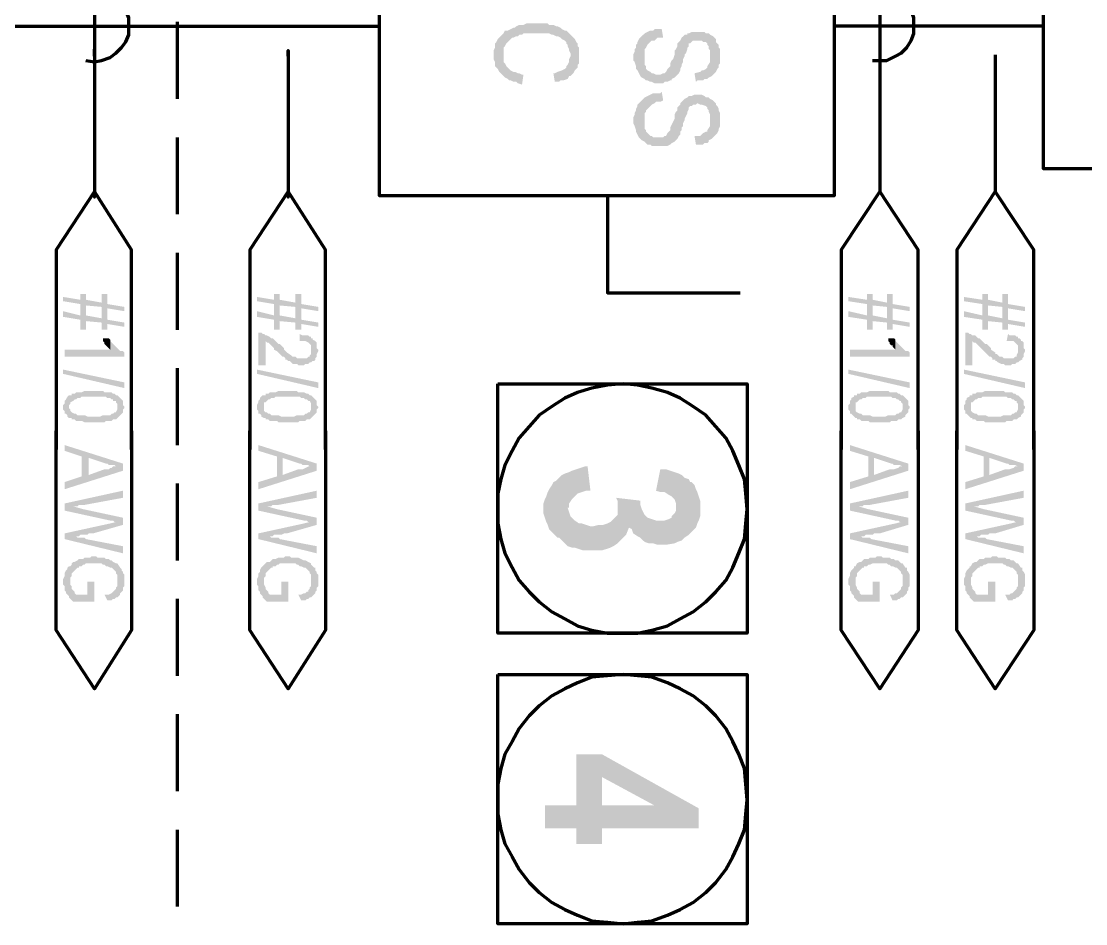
# Model space of a CAD drawing. Header units: inches. Extents: x -186 to 186, y -282 to 282.
# Drawn here: x 111.32 to 138.98, y -92.93 to -69.46 of the extents above; entities that cross this region are included whole.
import ezdxf

# ---------------------------------------------------------------- set-up
doc = ezdxf.new("R2010")
doc.units = ezdxf.units.IN
doc.header["$MEASUREMENT"] = 0
doc.layers.add('H', color=7, linetype='CONTINUOUS', lineweight=100)
doc.layers.add('P', color=250, linetype='CONTINUOUS', lineweight=100)

msp = doc.modelspace()

# ---------------------------------------------------------------- hatches: boundary and pattern name
at = {"layer": 'H', "linetype": 'Continuous'}
for points in [[(125.593, -69.815), (125.556, -69.778), (125.481, -69.704), (125.444, -69.704), (125.37, -69.667), (125.333, -69.63), (125.259, -69.593), (125.222, -69.593), (125.148, -69.556), (125.111, -69.556), (125.037, -69.556), (125, -69.519), (124.926, -69.519), (124.852, -69.519), (124.556, -69.519), (124.481, -69.519), (124.444, -69.519), (124.37, -69.556), (124.296, -69.556), (124.259, -69.556), (124.185, -69.593), (124.148, -69.63), (124.111, -69.63), (124.037, -69.667), (123.963, -69.704), (123.889, -69.704), (123.852, -69.778), (123.815, -69.815), (123.778, -69.852), (123.741, -69.889), (123.704, -69.926), (123.667, -70), (123.63, -70.037), (123.63, -70.148), (123.593, -70.222), (123.593, -70.296), (123.593, -70.37), (123.593, -70.444), (123.63, -70.519), (123.63, -70.556), (123.63, -70.63), (123.667, -70.667), (123.704, -70.704), (123.741, -70.778), (123.778, -70.815), (123.815, -70.852), (123.852, -70.333), (123.852, -70.259), (123.852, -70.185), (123.852, -70.148), (123.889, -70.111), (123.926, -70.037), (123.963, -70), (124, -69.963), (124.037, -69.926), (124.074, -69.889), (124.111, -69.889), (124.185, -69.852), (124.222, -69.852), (124.259, -69.815), (124.333, -69.815), (124.37, -69.778), (124.444, -69.778), (124.519, -69.778), (124.556, -69.778), (124.889, -69.778), (124.963, -69.778), (125, -69.778), (125.037, -69.778), (125.111, -69.815), (125.148, -69.815), (125.222, -69.852), (125.259, -69.852), (125.333, -69.889), (125.37, -69.926), (125.444, -69.963), (125.481, -70), (125.481, -70.037), (125.519, -70.074), (125.519, -70.111), (125.556, -70.185), (125.556, -70.222), (125.593, -70.296), (125.593, -70.37)], [(128, -69.889), (127.963, -69.667), (127.926, -69.667), (127.852, -69.667), (127.778, -69.667), (127.741, -69.704), (127.667, -69.704), (127.519, -69.778), (127.481, -69.815), (127.519, -70.407), (127.519, -70.296), (127.519, -70.185), (127.556, -70.148), (127.593, -70.074), (127.63, -70.037), (127.667, -70), (127.704, -69.963), (127.778, -69.963), (127.815, -69.926), (127.852, -69.889), (127.926, -69.889)], [(125.815, -70.37), (125.815, -70.259), (125.815, -70.185), (125.815, -70.148), (125.778, -70.111), (125.778, -70.037), (125.741, -70), (125.704, -69.926), (125.667, -69.889), (125.593, -69.815), (125.593, -70.37), (125.556, -70.444), (125.556, -70.481), (125.556, -70.519), (125.519, -70.593), (125.481, -70.63), (125.481, -70.667), (125.444, -70.704), (125.37, -70.741), (125.259, -70.778), (125.185, -70.815), (125.148, -70.815), (125.185, -71.037), (125.222, -71.037), (125.296, -71.037), (125.333, -71), (125.407, -71), (125.519, -70.963), (125.556, -70.889), (125.593, -70.889), (125.63, -70.852), (125.667, -70.815), (125.704, -70.741), (125.741, -70.704), (125.778, -70.667), (125.778, -70.593), (125.815, -70.556), (125.815, -70.481), (125.815, -70.444)], [(129.481, -70.37), (129.481, -70.259), (129.481, -70.185), (129.444, -70.148), (129.444, -70.074), (129.407, -70.037), (129.37, -70), (129.37, -69.926), (129.333, -69.889), (129.296, -69.852), (129.222, -69.815), (129.185, -69.778), (129.111, -69.778), (129.074, -69.741), (129, -69.741), (128.815, -69.741), (128.741, -69.741), (128.667, -69.778), (128.63, -69.778), (128.63, -69.815), (128.556, -69.815), (128.519, -69.852), (128.481, -69.889), (128.444, -69.963), (128.407, -70), (128.37, -70.037), (128.37, -70.111), (128.333, -70.185), (128.296, -70.222), (128.296, -70.296), (128.296, -70.333), (128.259, -70.444), (128.222, -70.481), (128.185, -70.556), (128.185, -70.593), (128.185, -70.63), (128.148, -70.667), (128.111, -70.704), (128.074, -70.778), (128.037, -70.815), (128, -70.815), (127.926, -70.852), (127.815, -70.852), (127.741, -70.815), (127.704, -70.815), (127.667, -70.778), (127.593, -70.741), (127.556, -70.704), (127.556, -70.63), (127.519, -70.593), (127.519, -70.519), (127.519, -70.481), (127.519, -70.407), (127.481, -69.815), (127.444, -69.852), (127.407, -69.889), (127.37, -69.926), (127.333, -70), (127.333, -70.037), (127.296, -70.074), (127.296, -70.148), (127.259, -70.185), (127.259, -70.259), (127.222, -70.333), (127.222, -70.481), (127.259, -70.519), (127.296, -70.63), (127.296, -70.704), (127.333, -70.741), (127.37, -70.815), (127.407, -70.889), (127.444, -70.926), (127.519, -70.963), (127.556, -71), (127.593, -71), (127.667, -71.037), (127.704, -71.037), (127.778, -71.074), (128, -71.074), (128.037, -71.037), (128.111, -71.037), (128.185, -71), (128.222, -71), (128.222, -70.963), (128.296, -70.926), (128.333, -70.889), (128.37, -70.852), (128.407, -70.815), (128.444, -70.741), (128.444, -70.704), (128.481, -70.63), (128.481, -70.593), (128.519, -70.519), (128.519, -70.444), (128.556, -70.37), (128.556, -70.333), (128.593, -70.296), (128.63, -70.185), (128.63, -70.148), (128.667, -70.111), (128.667, -70.037), (128.704, -70.037), (128.778, -69.963), (128.852, -69.963), (128.889, -69.963), (128.963, -69.963), (129, -69.963), (129.037, -70), (129.111, -70), (129.148, -70.037), (129.148, -70.074), (129.185, -70.111), (129.185, -70.185), (129.222, -70.222), (129.222, -70.37), (129.259, -70.889), (129.333, -70.815), (129.37, -70.778), (129.407, -70.704), (129.444, -70.667), (129.444, -70.593), (129.481, -70.556), (129.481, -70.481), (129.481, -70.407)], [(124.37, -70.852), (124.333, -70.852), (124.259, -70.815), (124.222, -70.815), (124.148, -70.778), (124.111, -70.778), (124.037, -70.741), (124, -70.704), (123.963, -70.667), (123.926, -70.63), (123.889, -70.556), (123.852, -70.519), (123.852, -70.407), (123.852, -70.333), (123.815, -70.852), (123.852, -70.889), (123.889, -70.926), (123.963, -70.963), (124, -71), (124.037, -71), (124.111, -71.037), (124.185, -71.037), (124.222, -71.074), (124.333, -71.111)], [(129.259, -70.889), (129.222, -70.37), (129.222, -70.481), (129.222, -70.519), (129.148, -70.63), (129.148, -70.667), (129.111, -70.704), (129.037, -70.741), (129, -70.741), (128.963, -70.778), (128.815, -70.815), (128.852, -71.037), (128.889, -71), (128.963, -71), (129.037, -71), (129.074, -70.963), (129.148, -70.963), (129.185, -70.926)], [(128, -71.519), (127.963, -71.296), (127.926, -71.333), (127.852, -71.333), (127.778, -71.333), (127.741, -71.333), (127.667, -71.37), (127.519, -71.444), (127.481, -71.481), (127.519, -72.037), (127.519, -71.963), (127.519, -71.852), (127.556, -71.815), (127.556, -71.778), (127.593, -71.741), (127.63, -71.704), (127.667, -71.667), (127.704, -71.63), (127.778, -71.593), (127.815, -71.556), (127.852, -71.556), (127.926, -71.556)], [(129.481, -72), (129.481, -71.889), (129.481, -71.852), (129.444, -71.778), (129.444, -71.741), (129.407, -71.667), (129.37, -71.63), (129.37, -71.593), (129.333, -71.556), (129.296, -71.519), (129.222, -71.481), (129.185, -71.444), (129.111, -71.444), (129.074, -71.407), (129, -71.37), (128.815, -71.37), (128.741, -71.407), (128.667, -71.407), (128.63, -71.444), (128.556, -71.481), (128.519, -71.519), (128.481, -71.556), (128.444, -71.593), (128.444, -71.63), (128.407, -71.667), (128.37, -71.704), (128.37, -71.778), (128.333, -71.815), (128.296, -71.889), (128.296, -71.963), (128.296, -72), (128.259, -72.074), (128.222, -72.148), (128.185, -72.222), (128.185, -72.259), (128.185, -72.296), (128.148, -72.333), (128.111, -72.37), (128.074, -72.444), (128.037, -72.444), (128, -72.481), (127.926, -72.481), (127.815, -72.481), (127.741, -72.481), (127.704, -72.444), (127.667, -72.444), (127.593, -72.37), (127.556, -72.333), (127.556, -72.296), (127.519, -72.259), (127.519, -72.185), (127.519, -72.111), (127.519, -72.037), (127.481, -71.481), (127.444, -71.519), (127.37, -71.593), (127.333, -71.63), (127.333, -71.667), (127.296, -71.741), (127.296, -71.778), (127.259, -71.852), (127.259, -71.889), (127.222, -71.963), (127.222, -72.111), (127.259, -72.185), (127.296, -72.296), (127.296, -72.333), (127.333, -72.407), (127.37, -72.481), (127.407, -72.519), (127.444, -72.556), (127.519, -72.593), (127.556, -72.63), (127.593, -72.667), (127.667, -72.667), (127.704, -72.704), (127.778, -72.704), (128, -72.704), (128.037, -72.704), (128.111, -72.704), (128.185, -72.667), (128.222, -72.63), (128.296, -72.593), (128.37, -72.519), (128.407, -72.444), (128.444, -72.407), (128.444, -72.37), (128.444, -72.333), (128.481, -72.296), (128.481, -72.222), (128.519, -72.185), (128.519, -72.111), (128.556, -72.037), (128.556, -72), (128.593, -71.926), (128.63, -71.852), (128.63, -71.815), (128.667, -71.741), (128.667, -71.704), (128.704, -71.667), (128.741, -71.667), (128.778, -71.63), (128.852, -71.63), (128.889, -71.593), (128.963, -71.63), (129, -71.63), (129.111, -71.667), (129.148, -71.704), (129.148, -71.741), (129.185, -71.778), (129.185, -71.815), (129.222, -71.889), (129.222, -72), (129.259, -72.519), (129.296, -72.481), (129.333, -72.444), (129.37, -72.407), (129.407, -72.37), (129.444, -72.296), (129.444, -72.259), (129.481, -72.185), (129.481, -72.148), (129.481, -72.074)], [(129.259, -72.519), (129.222, -72), (129.222, -72.111), (129.222, -72.185), (129.148, -72.296), (129.148, -72.333), (129.111, -72.333), (129.037, -72.37), (129, -72.407), (128.963, -72.444), (128.815, -72.444), (128.852, -72.667), (128.889, -72.667), (128.963, -72.667), (129.037, -72.667), (129.074, -72.63), (129.148, -72.63), (129.185, -72.593), (129.185, -72.556)], [(114, -77.407), (114, -77.296), (113.556, -77.222), (113.556, -76.556), (113.407, -76.556), (113.407, -77.185), (113, -77.111), (113, -76.556), (112.852, -76.556), (112.852, -77.111), (112.407, -77), (112.407, -77.148), (112.852, -77.222), (112.852, -77.481), (113, -77.481), (113, -77.259), (113.407, -77.296), (113.407, -77.481), (113.556, -77.481), (113.556, -77.333)], [(119.037, -77.407), (119.037, -77.296), (118.593, -77.222), (118.593, -76.556), (118.444, -76.556), (118.444, -77.185), (118.037, -77.111), (118.037, -76.556), (117.889, -76.556), (117.889, -77.111), (117.444, -77), (117.444, -77.148), (117.889, -77.222), (117.889, -77.481), (118.037, -77.481), (118.037, -77.259), (118.444, -77.296), (118.444, -77.481), (118.593, -77.481), (118.593, -77.333)], [(134.407, -77.407), (134.407, -77.296), (133.963, -77.222), (133.963, -76.556), (133.815, -76.556), (133.815, -77.185), (133.444, -77.111), (133.444, -76.556), (133.296, -76.556), (133.296, -77.111), (132.815, -77), (132.815, -77.148), (133.296, -77.222), (133.296, -77.481), (133.444, -77.481), (133.444, -77.259), (133.815, -77.296), (133.815, -77.481), (133.963, -77.481), (133.963, -77.333)], [(137.407, -77.407), (137.407, -77.296), (136.963, -77.222), (136.963, -76.556), (136.815, -76.556), (136.815, -77.185), (136.444, -77.111), (136.444, -76.556), (136.296, -76.556), (136.296, -77.111), (135.815, -77), (135.815, -77.148), (136.296, -77.222), (136.296, -77.481), (136.444, -77.481), (136.444, -77.259), (136.815, -77.296), (136.815, -77.481), (136.963, -77.481), (136.963, -77.333)], [(112.852, -76.704), (112.407, -76.63), (112.407, -76.741), (112.852, -76.815), (112.852, -77.111)], [(113.407, -76.778), (113, -76.704), (113, -76.852), (113.407, -76.889), (113.407, -77.185)], [(114, -77), (114, -76.889), (113.556, -76.815), (113.556, -76.926)], [(117.889, -76.704), (117.444, -76.63), (117.444, -76.741), (117.889, -76.815), (117.889, -77.111)], [(118.444, -76.778), (118.037, -76.704), (118.037, -76.852), (118.444, -76.889), (118.444, -77.185)], [(119.037, -77), (119.037, -76.889), (118.593, -76.815), (118.593, -76.926)], [(133.296, -76.704), (132.815, -76.63), (132.815, -76.741), (133.296, -76.815), (133.296, -77.111)], [(133.815, -76.778), (133.444, -76.704), (133.444, -76.852), (133.815, -76.889), (133.815, -77.185)], [(134.407, -77), (134.407, -76.889), (133.963, -76.815), (133.963, -76.926)], [(136.296, -76.704), (135.815, -76.63), (135.815, -76.741), (136.296, -76.815), (136.296, -77.111)], [(136.815, -76.778), (136.444, -76.704), (136.444, -76.852), (136.815, -76.889), (136.815, -77.185)], [(137.407, -77), (137.407, -76.889), (136.963, -76.815), (136.963, -76.926)], [(113.63, -77.778), (113.63, -77.741), (113.593, -77.704), (113.407, -77.704), (113.444, -77.704), (113.444, -77.778), (113.481, -77.815), (113.481, -77.852), (113.519, -77.889), (113.556, -77.926), (113.593, -77.963), (113.63, -78)], [(118.889, -78.296), (118.852, -78), (118.852, -78.037), (118.852, -78.111), (118.815, -78.148), (118.815, -78.185), (118.778, -78.185), (118.741, -78.222), (118.704, -78.222), (118.556, -78.222), (118.519, -78.222), (118.481, -78.222), (118.444, -78.185), (118.37, -78.185), (118.333, -78.148), (118.222, -78.074), (118.185, -78.037), (118.148, -78), (118.148, -77.963), (118.037, -77.852), (118, -77.852), (117.963, -77.815), (117.926, -77.778), (117.889, -77.741), (117.852, -77.704), (117.815, -77.704), (117.778, -77.667), (117.704, -77.63), (117.667, -77.63), (117.63, -77.593), (117.593, -77.593), (117.556, -77.556), (117.481, -77.556), (117.481, -78.407), (117.667, -78.407), (117.667, -77.778), (117.704, -77.815), (117.741, -77.815), (117.778, -77.852), (117.815, -77.889), (117.852, -77.926), (117.889, -77.963), (117.889, -78), (117.963, -78.037), (118, -78.074), (118.037, -78.111), (118.074, -78.148), (118.111, -78.185), (118.148, -78.185), (118.185, -78.222), (118.185, -78.259), (118.222, -78.259), (118.259, -78.296), (118.296, -78.296), (118.333, -78.333), (118.37, -78.37), (118.444, -78.37), (118.481, -78.37), (118.519, -78.407), (118.667, -78.407), (118.704, -78.37), (118.741, -78.37), (118.778, -78.37), (118.815, -78.333), (118.852, -78.333)], [(119.037, -78), (119, -77.963), (119, -77.889), (119, -77.852), (119, -77.815), (118.963, -77.778), (118.889, -77.741), (118.889, -77.704), (118.852, -77.704), (118.852, -77.667), (118.815, -77.667), (118.778, -77.63), (118.704, -77.63), (118.667, -77.63), (118.63, -77.63), (118.556, -77.593), (118.556, -77.778), (118.593, -77.778), (118.63, -77.778), (118.704, -77.778), (118.778, -77.815), (118.815, -77.852), (118.852, -77.889), (118.852, -77.926), (118.852, -77.963), (118.852, -78), (118.889, -78.296), (118.926, -78.296), (118.963, -78.259), (118.963, -78.222), (119, -78.185), (119, -78.148), (119, -78.111), (119.037, -78.037)], [(134.037, -77.778), (134.037, -77.741), (134, -77.704), (133.815, -77.704), (133.852, -77.704), (133.852, -77.778), (133.889, -77.815), (133.889, -77.852), (133.926, -77.889), (133.963, -77.889), (133.963, -77.926), (134, -77.963), (134.037, -78)], [(137.259, -78.296), (137.222, -78), (137.222, -78.037), (137.222, -78.074), (137.185, -78.148), (137.185, -78.185), (137.148, -78.185), (137.111, -78.222), (137.074, -78.222), (136.926, -78.222), (136.889, -78.222), (136.852, -78.222), (136.815, -78.185), (136.778, -78.185), (136.741, -78.185), (136.704, -78.148), (136.667, -78.111), (136.63, -78.111), (136.63, -78.074), (136.519, -78), (136.519, -77.963), (136.481, -77.926), (136.444, -77.889), (136.407, -77.852), (136.37, -77.852), (136.296, -77.778), (136.259, -77.741), (136.222, -77.704), (136.185, -77.704), (136.148, -77.667), (136.111, -77.63), (136.037, -77.63), (136, -77.593), (135.963, -77.593), (135.926, -77.556), (135.852, -77.556), (135.852, -78.407), (136.037, -78.407), (136.037, -77.778), (136.074, -77.815), (136.111, -77.815), (136.148, -77.852), (136.222, -77.926), (136.259, -77.963), (136.296, -78), (136.333, -78.037), (136.37, -78.074), (136.407, -78.111), (136.444, -78.148), (136.481, -78.185), (136.519, -78.185), (136.556, -78.222), (136.556, -78.259), (136.63, -78.259), (136.63, -78.296), (136.667, -78.296), (136.704, -78.333), (136.778, -78.37), (136.852, -78.37), (136.889, -78.407), (137.037, -78.407), (137.074, -78.37), (137.111, -78.37), (137.148, -78.37), (137.185, -78.333), (137.222, -78.333)], [(137.407, -78), (137.37, -77.963), (137.37, -77.889), (137.37, -77.852), (137.37, -77.815), (137.333, -77.778), (137.296, -77.778), (137.296, -77.741), (137.259, -77.704), (137.222, -77.704), (137.222, -77.667), (137.185, -77.667), (137.148, -77.63), (137.111, -77.63), (137.037, -77.63), (137, -77.63), (136.963, -77.593), (136.926, -77.778), (136.963, -77.778), (137, -77.778), (137.074, -77.778), (137.111, -77.778), (137.148, -77.815), (137.185, -77.852), (137.222, -77.889), (137.222, -77.926), (137.222, -77.963), (137.222, -78), (137.259, -78.296), (137.333, -78.259), (137.333, -78.222), (137.37, -78.185), (137.37, -78.148), (137.37, -78.111), (137.407, -78.037)], [(114, -78.185), (114, -78.074), (113.963, -78.037), (113.926, -78.037), (113.889, -78.037), (113.852, -78), (113.815, -77.963), (113.778, -77.926), (113.704, -77.852), (113.667, -77.815), (113.63, -77.778), (113.63, -78), (112.444, -78), (112.444, -78.185)], [(134.407, -78.185), (134.407, -78.074), (134.37, -78.037), (134.333, -78.037), (134.296, -78.037), (134.259, -78), (134.222, -77.963), (134.111, -77.852), (134.074, -77.815), (134.037, -77.778), (134.037, -78), (132.852, -78), (132.852, -78.185)], [(112.407, -78.519), (114, -78.852), (114, -79), (112.407, -78.63)], [(117.444, -78.519), (119.037, -78.852), (119.037, -79), (117.444, -78.63)], [(132.815, -78.519), (134.407, -78.852), (134.407, -79), (132.815, -78.63)], [(135.815, -78.519), (137.407, -78.852), (137.407, -79), (135.815, -78.63)], [(114, -79.481), (113.963, -79.444), (113.963, -79.37), (113.963, -79.333), (113.926, -79.296), (113.889, -79.259), (113.852, -79.222), (113.815, -79.185), (113.778, -79.185), (113.741, -79.148), (113.704, -79.148), (113.667, -79.111), (113.63, -79.111), (113.556, -79.111), (113.519, -79.111), (113.481, -79.111), (113.444, -79.074), (113.37, -79.074), (113.296, -79.074), (113.111, -79.074), (113.037, -79.074), (112.963, -79.074), (112.889, -79.111), (112.852, -79.111), (112.815, -79.111), (112.778, -79.111), (112.741, -79.111), (112.704, -79.148), (112.667, -79.148), (112.63, -79.148), (112.63, -79.185), (112.593, -79.185), (112.556, -79.185), (112.556, -79.481), (112.556, -79.444), (112.593, -79.407), (112.593, -79.37), (112.667, -79.333), (112.704, -79.296), (112.741, -79.296), (112.778, -79.259), (112.815, -79.259), (112.852, -79.259), (112.889, -79.222), (112.963, -79.222), (113.037, -79.222), (113.37, -79.222), (113.407, -79.222), (113.519, -79.222), (113.556, -79.259), (113.593, -79.259), (113.63, -79.259), (113.667, -79.296), (113.704, -79.296), (113.704, -79.333), (113.778, -79.333), (113.778, -79.37), (113.815, -79.407), (113.815, -79.444), (113.815, -79.778), (113.852, -79.741), (113.889, -79.704), (113.926, -79.667), (113.963, -79.63), (113.963, -79.593), (113.963, -79.556), (114, -79.519)], [(119.037, -79.481), (119, -79.444), (119, -79.37), (119, -79.333), (118.963, -79.296), (118.926, -79.259), (118.889, -79.222), (118.852, -79.185), (118.815, -79.185), (118.778, -79.148), (118.741, -79.148), (118.667, -79.111), (118.63, -79.111), (118.556, -79.111), (118.519, -79.111), (118.481, -79.074), (118.407, -79.074), (118.333, -79.074), (118.148, -79.074), (118.074, -79.074), (118, -79.074), (117.926, -79.111), (117.889, -79.111), (117.852, -79.111), (117.815, -79.111), (117.778, -79.111), (117.741, -79.148), (117.704, -79.148), (117.667, -79.148), (117.667, -79.185), (117.63, -79.185), (117.593, -79.185), (117.63, -79.481), (117.63, -79.444), (117.63, -79.407), (117.63, -79.37), (117.667, -79.37), (117.704, -79.333), (117.741, -79.296), (117.778, -79.296), (117.815, -79.259), (117.852, -79.259), (117.889, -79.259), (117.926, -79.222), (118, -79.222), (118.074, -79.222), (118.407, -79.222), (118.444, -79.222), (118.556, -79.222), (118.593, -79.259), (118.63, -79.259), (118.667, -79.259), (118.704, -79.296), (118.741, -79.296), (118.778, -79.333), (118.815, -79.333), (118.852, -79.407), (118.852, -79.444), (118.852, -79.778), (118.889, -79.741), (118.926, -79.704), (118.963, -79.667), (119, -79.63), (119, -79.593), (119, -79.556), (119.037, -79.519)], [(134.407, -79.481), (134.37, -79.444), (134.37, -79.37), (134.37, -79.333), (134.333, -79.296), (134.296, -79.259), (134.259, -79.222), (134.222, -79.185), (134.185, -79.185), (134.148, -79.148), (134.111, -79.148), (134.074, -79.111), (134.037, -79.111), (134, -79.111), (133.963, -79.111), (133.889, -79.111), (133.852, -79.074), (133.778, -79.074), (133.704, -79.074), (133.519, -79.074), (133.444, -79.074), (133.37, -79.074), (133.296, -79.111), (133.259, -79.111), (133.222, -79.111), (133.185, -79.111), (133.148, -79.111), (133.111, -79.148), (133.074, -79.148), (133.037, -79.148), (133.037, -79.185), (133, -79.185), (132.963, -79.185), (133, -79.481), (133, -79.444), (133, -79.407), (133, -79.37), (133.037, -79.37), (133.074, -79.333), (133.111, -79.296), (133.148, -79.296), (133.185, -79.259), (133.222, -79.259), (133.259, -79.259), (133.296, -79.222), (133.37, -79.222), (133.444, -79.222), (133.778, -79.222), (133.815, -79.222), (133.926, -79.222), (133.963, -79.259), (134, -79.259), (134.037, -79.259), (134.074, -79.296), (134.111, -79.296), (134.148, -79.333), (134.185, -79.333), (134.185, -79.37), (134.222, -79.407), (134.222, -79.444), (134.222, -79.778), (134.296, -79.741), (134.296, -79.704), (134.333, -79.667), (134.37, -79.63), (134.37, -79.593), (134.37, -79.556), (134.407, -79.519)], [(137.407, -79.481), (137.37, -79.444), (137.37, -79.37), (137.37, -79.333), (137.333, -79.296), (137.296, -79.259), (137.259, -79.222), (137.222, -79.185), (137.185, -79.185), (137.148, -79.148), (137.111, -79.148), (137.074, -79.111), (137.037, -79.111), (137, -79.111), (136.963, -79.111), (136.889, -79.111), (136.852, -79.074), (136.778, -79.074), (136.704, -79.074), (136.519, -79.074), (136.444, -79.074), (136.37, -79.074), (136.296, -79.111), (136.259, -79.111), (136.222, -79.111), (136.185, -79.111), (136.148, -79.111), (136.111, -79.148), (136.074, -79.148), (136.037, -79.148), (136.037, -79.185), (136, -79.185), (135.963, -79.185), (136, -79.481), (136, -79.444), (136, -79.407), (136, -79.37), (136.037, -79.37), (136.074, -79.333), (136.111, -79.296), (136.148, -79.296), (136.185, -79.259), (136.222, -79.259), (136.259, -79.259), (136.296, -79.222), (136.37, -79.222), (136.444, -79.222), (136.778, -79.222), (136.815, -79.222), (136.926, -79.222), (136.963, -79.259), (137, -79.259), (137.037, -79.259), (137.074, -79.296), (137.111, -79.296), (137.148, -79.333), (137.185, -79.333), (137.185, -79.37), (137.222, -79.407), (137.222, -79.444), (137.222, -79.778), (137.296, -79.741), (137.296, -79.704), (137.333, -79.667), (137.37, -79.63), (137.37, -79.593), (137.37, -79.556), (137.407, -79.519)], [(113.815, -79.778), (113.815, -79.481), (113.815, -79.519), (113.815, -79.556), (113.778, -79.63), (113.741, -79.63), (113.704, -79.667), (113.667, -79.667), (113.63, -79.704), (113.593, -79.704), (113.556, -79.704), (113.519, -79.704), (113.444, -79.704), (113.37, -79.741), (113.037, -79.741), (112.963, -79.704), (112.889, -79.704), (112.852, -79.704), (112.815, -79.704), (112.778, -79.704), (112.741, -79.667), (112.704, -79.667), (112.63, -79.63), (112.593, -79.593), (112.593, -79.556), (112.556, -79.519), (112.556, -79.481), (112.556, -79.185), (112.519, -79.222), (112.481, -79.296), (112.444, -79.333), (112.444, -79.37), (112.444, -79.407), (112.407, -79.444), (112.407, -79.556), (112.444, -79.593), (112.444, -79.63), (112.444, -79.667), (112.481, -79.667), (112.519, -79.704), (112.519, -79.741), (112.556, -79.778), (112.63, -79.778), (112.63, -79.815), (112.667, -79.815), (112.704, -79.815), (112.741, -79.852), (112.778, -79.852), (112.815, -79.852), (112.852, -79.852), (112.889, -79.852), (112.963, -79.889), (113, -79.889), (113.037, -79.889), (113.333, -79.889), (113.37, -79.889), (113.481, -79.889), (113.519, -79.852), (113.556, -79.852), (113.593, -79.852), (113.63, -79.852), (113.667, -79.852), (113.704, -79.815), (113.778, -79.815)], [(118.852, -79.778), (118.852, -79.481), (118.852, -79.519), (118.852, -79.556), (118.815, -79.63), (118.778, -79.63), (118.741, -79.667), (118.704, -79.667), (118.667, -79.704), (118.63, -79.704), (118.593, -79.704), (118.556, -79.704), (118.481, -79.704), (118.407, -79.741), (118.074, -79.741), (118, -79.704), (117.926, -79.704), (117.889, -79.704), (117.852, -79.704), (117.815, -79.704), (117.778, -79.667), (117.741, -79.667), (117.704, -79.63), (117.667, -79.63), (117.63, -79.593), (117.63, -79.556), (117.63, -79.519), (117.63, -79.481), (117.593, -79.185), (117.556, -79.222), (117.519, -79.259), (117.519, -79.296), (117.481, -79.333), (117.481, -79.37), (117.444, -79.444), (117.444, -79.556), (117.481, -79.593), (117.481, -79.63), (117.481, -79.667), (117.519, -79.667), (117.556, -79.704), (117.556, -79.741), (117.63, -79.778), (117.667, -79.778), (117.667, -79.815), (117.704, -79.815), (117.741, -79.815), (117.778, -79.852), (117.815, -79.852), (117.852, -79.852), (117.889, -79.852), (117.963, -79.852), (118, -79.889), (118.037, -79.889), (118.074, -79.889), (118.37, -79.889), (118.407, -79.889), (118.519, -79.889), (118.556, -79.852), (118.593, -79.852), (118.63, -79.852), (118.667, -79.852), (118.704, -79.852), (118.741, -79.815), (118.815, -79.815)], [(134.222, -79.778), (134.222, -79.481), (134.222, -79.519), (134.222, -79.556), (134.185, -79.63), (134.148, -79.63), (134.111, -79.667), (134.074, -79.667), (134.037, -79.704), (134, -79.704), (133.963, -79.704), (133.926, -79.704), (133.852, -79.704), (133.778, -79.741), (133.444, -79.741), (133.37, -79.704), (133.296, -79.704), (133.259, -79.704), (133.222, -79.704), (133.185, -79.704), (133.148, -79.667), (133.111, -79.667), (133.037, -79.63), (133, -79.593), (133, -79.556), (133, -79.519), (133, -79.481), (132.963, -79.185), (132.963, -79.222), (132.889, -79.259), (132.889, -79.296), (132.852, -79.333), (132.852, -79.37), (132.852, -79.407), (132.815, -79.444), (132.815, -79.556), (132.852, -79.593), (132.852, -79.63), (132.852, -79.667), (132.889, -79.667), (132.926, -79.704), (132.963, -79.741), (133, -79.778), (133.037, -79.778), (133.037, -79.815), (133.111, -79.815), (133.148, -79.852), (133.185, -79.852), (133.222, -79.852), (133.296, -79.852), (133.333, -79.852), (133.37, -79.889), (133.407, -79.889), (133.444, -79.889), (133.741, -79.889), (133.778, -79.889), (133.889, -79.889), (133.926, -79.852), (133.963, -79.852), (134, -79.852), (134.037, -79.852), (134.074, -79.852), (134.111, -79.815), (134.148, -79.815), (134.185, -79.815)], [(137.222, -79.778), (137.222, -79.481), (137.222, -79.519), (137.222, -79.556), (137.185, -79.63), (137.148, -79.63), (137.111, -79.667), (137.074, -79.667), (137.037, -79.704), (137, -79.704), (136.963, -79.704), (136.926, -79.704), (136.852, -79.704), (136.778, -79.741), (136.444, -79.741), (136.37, -79.704), (136.296, -79.704), (136.259, -79.704), (136.222, -79.704), (136.185, -79.704), (136.148, -79.667), (136.111, -79.667), (136.037, -79.63), (136, -79.593), (136, -79.556), (136, -79.519), (136, -79.481), (135.963, -79.185), (135.963, -79.222), (135.889, -79.259), (135.889, -79.296), (135.852, -79.333), (135.852, -79.37), (135.852, -79.407), (135.815, -79.444), (135.815, -79.556), (135.852, -79.593), (135.852, -79.63), (135.852, -79.667), (135.889, -79.667), (135.926, -79.704), (135.963, -79.741), (136, -79.778), (136.037, -79.778), (136.037, -79.815), (136.111, -79.815), (136.148, -79.852), (136.185, -79.852), (136.222, -79.852), (136.296, -79.852), (136.333, -79.852), (136.37, -79.889), (136.407, -79.889), (136.444, -79.889), (136.741, -79.889), (136.778, -79.889), (136.889, -79.889), (136.926, -79.852), (136.963, -79.852), (137, -79.852), (137.037, -79.852), (137.074, -79.852), (137.111, -79.815), (137.148, -79.815), (137.185, -79.815)], [(113.963, -81.148), (113.963, -80.963), (112.444, -80.481), (112.444, -80.63), (112.889, -80.778), (112.889, -81.296), (113.074, -80.815), (113.519, -80.963), (113.556, -80.963), (113.593, -81), (113.667, -81), (113.704, -81), (113.741, -81), (113.778, -81.037), (113.815, -81.037)], [(119, -81.148), (119, -80.963), (117.481, -80.481), (117.481, -80.63), (117.963, -80.778), (117.963, -81.296), (118.111, -80.815), (118.556, -80.963), (118.593, -80.963), (118.63, -81), (118.704, -81), (118.741, -81), (118.778, -81), (118.815, -81.037), (118.852, -81.037)], [(134.37, -81.148), (134.37, -80.963), (132.852, -80.481), (132.852, -80.63), (133.333, -80.778), (133.333, -81.296), (133.481, -80.815), (133.926, -80.963), (133.963, -80.963), (134, -81), (134.074, -81), (134.111, -81), (134.148, -81), (134.222, -81.037)], [(137.37, -81.148), (137.37, -80.963), (135.852, -80.481), (135.852, -80.63), (136.333, -80.778), (136.333, -81.296), (136.481, -80.815), (136.926, -80.963), (136.963, -80.963), (137, -81), (137.074, -81), (137.111, -81), (137.148, -81), (137.222, -81.037)], [(113.963, -81.148), (113.815, -81.037), (113.778, -81.037), (113.704, -81.037), (113.667, -81.074), (113.63, -81.074), (113.593, -81.111), (113.481, -81.111), (113.074, -81.259), (113.074, -80.815), (112.889, -81.296), (112.444, -81.444), (112.444, -81.63)], [(119, -81.148), (118.852, -81.037), (118.815, -81.037), (118.778, -81.037), (118.704, -81.074), (118.63, -81.111), (118.519, -81.111), (118.111, -81.259), (118.111, -80.815), (117.963, -81.296), (117.481, -81.444), (117.481, -81.63)], [(126.111, -81.667), (126.037, -81.037), (125.963, -81.037), (125.852, -81.074), (125.741, -81.111), (125.63, -81.148), (125.556, -81.185), (125.444, -81.222), (125.37, -81.259), (125.296, -81.333), (125.222, -81.407), (125.148, -81.444), (125.111, -81.519), (125.037, -81.63), (125, -81.704), (124.963, -81.815), (124.926, -81.889), (124.889, -82), (124.889, -82.259), (124.963, -82.481), (125, -82.556), (125.037, -82.667), (125.111, -82.741), (125.185, -82.815), (125.259, -82.889), (125.296, -82.889), (125.37, -82.963), (125.444, -83.037), (125.519, -83.111), (125.519, -82.111), (125.556, -82.111), (125.556, -82), (125.63, -81.889), (125.704, -81.815), (125.778, -81.741), (125.889, -81.704), (126, -81.667)], [(134.37, -81.148), (134.222, -81.037), (134.185, -81.037), (134.148, -81.037), (134.111, -81.074), (134, -81.111), (133.963, -81.111), (133.889, -81.111), (133.481, -81.259), (133.481, -80.815), (133.333, -81.296), (132.852, -81.444), (132.852, -81.63)], [(137.37, -81.148), (137.222, -81.037), (137.185, -81.037), (137.148, -81.037), (137.111, -81.074), (137, -81.111), (136.963, -81.111), (136.889, -81.111), (136.481, -81.259), (136.481, -80.815), (136.333, -81.296), (135.852, -81.444), (135.852, -81.63)], [(128.963, -82.111), (128.963, -82.037), (128.963, -81.926), (128.926, -81.815), (128.889, -81.704), (128.852, -81.63), (128.815, -81.519), (128.741, -81.444), (128.704, -81.444), (128.667, -81.37), (128.556, -81.333), (128.481, -81.259), (128.407, -81.222), (128.296, -81.185), (128.185, -81.148), (128.074, -81.111), (127.926, -81.111), (127.815, -81.667), (127.926, -81.704), (128.037, -81.704), (128.148, -81.778), (128.222, -81.815), (128.296, -81.889), (128.333, -82), (128.333, -82.111), (128.37, -83), (128.481, -82.963), (128.556, -82.889), (128.667, -82.815), (128.704, -82.778), (128.778, -82.704), (128.852, -82.63), (128.889, -82.519), (128.926, -82.444), (128.963, -82.333), (128.963, -82.222)], [(113.963, -81.852), (113.963, -81.667), (112.444, -82), (112.667, -82.074), (112.704, -82.074), (112.778, -82.074), (112.815, -82.037), (112.852, -82.037), (112.889, -82.037), (112.926, -82.037), (112.963, -82.037)], [(119, -81.852), (119, -81.667), (117.481, -82), (117.704, -82.074), (117.778, -82.074), (117.815, -82.074), (117.852, -82.037), (117.889, -82.037), (117.926, -82.037), (117.963, -82.037), (118, -82.037)], [(128.37, -83), (128.333, -82.111), (128.333, -82.185), (128.296, -82.259), (128.222, -82.333), (128.222, -82.37), (128.148, -82.407), (128.037, -82.444), (127.889, -82.444), (127.815, -82.444), (127.704, -82.407), (127.593, -82.37), (127.519, -82.296), (127.481, -82.222), (127.444, -82.148), (127.407, -82.037), (127.407, -81.926), (126.778, -81.852), (126.815, -81.926), (126.815, -82.037), (126.815, -82.148), (126.889, -82.963), (126.963, -82.889), (127.037, -82.815), (127.111, -82.63), (127.185, -82.667), (127.222, -82.778), (127.333, -82.852), (127.407, -82.889), (127.481, -82.963), (127.519, -83), (127.63, -83.037), (127.741, -83.037), (127.852, -83.074), (128.074, -83.074), (128.296, -83.037)], [(134.37, -81.852), (134.37, -81.667), (132.852, -82), (133.074, -82.074), (133.148, -82.074), (133.185, -82.074), (133.222, -82.037), (133.259, -82.037), (133.296, -82.037), (133.333, -82.037), (133.37, -82.037)], [(137.37, -81.852), (137.37, -81.667), (135.852, -82), (136.074, -82.074), (136.148, -82.074), (136.185, -82.074), (136.222, -82.037), (136.259, -82.037), (136.296, -82.037), (136.333, -82.037), (136.37, -82.037)], [(113.963, -82.556), (113.963, -82.37), (112.926, -82.148), (112.667, -82.074), (112.444, -82), (112.444, -82.185), (113.63, -82.444), (113.667, -82.444), (113.704, -82.444), (113.741, -82.481), (113.778, -82.481)], [(119, -82.556), (119, -82.37), (117.963, -82.148), (117.704, -82.074), (117.481, -82), (117.481, -82.185), (118.667, -82.444), (118.704, -82.444), (118.741, -82.444), (118.778, -82.481), (118.815, -82.481)], [(126.889, -82.963), (126.815, -82.148), (126.815, -82.185), (126.815, -82.296), (126.741, -82.37), (126.667, -82.444), (126.63, -82.481), (126.556, -82.519), (126.444, -82.556), (126.333, -82.556), (126.185, -82.593), (126.111, -82.593), (126, -82.556), (125.889, -82.519), (125.815, -82.519), (125.704, -82.444), (125.667, -82.407), (125.593, -82.333), (125.556, -82.222), (125.519, -82.111), (125.519, -83.111), (125.63, -83.148), (125.704, -83.148), (125.926, -83.222), (126.037, -83.222), (126.296, -83.222), (126.407, -83.222), (126.519, -83.185), (126.63, -83.148), (126.704, -83.111), (126.815, -83.037)], [(134.37, -82.556), (134.37, -82.37), (133.333, -82.148), (133.074, -82.074), (132.852, -82), (132.852, -82.185), (134.037, -82.444), (134.074, -82.444), (134.111, -82.444), (134.148, -82.481), (134.185, -82.481)], [(137.37, -82.556), (137.37, -82.37), (136.333, -82.148), (136.074, -82.074), (135.852, -82), (135.852, -82.185), (137.037, -82.444), (137.074, -82.444), (137.111, -82.444), (137.148, -82.481), (137.185, -82.481)], [(113.963, -82.556), (113.778, -82.481), (113.63, -82.519), (112.444, -82.778), (112.667, -82.852), (112.741, -82.852), (112.778, -82.852), (112.815, -82.852), (112.852, -82.815), (112.889, -82.815), (112.926, -82.815), (113, -82.815), (113.037, -82.815), (113.074, -82.778), (113.111, -82.778), (113.148, -82.778), (113.185, -82.778)], [(119, -82.556), (118.815, -82.481), (118.667, -82.519), (117.481, -82.778), (117.704, -82.852), (117.778, -82.852), (117.815, -82.852), (117.852, -82.852), (117.889, -82.815), (117.926, -82.815), (117.963, -82.815), (118.037, -82.815), (118.074, -82.815), (118.148, -82.778), (118.185, -82.778), (118.222, -82.778)], [(134.37, -82.556), (134.185, -82.481), (134.037, -82.519), (132.852, -82.778), (133.074, -82.852), (133.148, -82.852), (133.185, -82.852), (133.222, -82.852), (133.259, -82.815), (133.296, -82.815), (133.333, -82.815), (133.407, -82.815), (133.444, -82.815), (133.481, -82.778), (133.519, -82.778), (133.556, -82.778), (133.63, -82.778)], [(137.37, -82.556), (137.185, -82.481), (137.037, -82.519), (135.852, -82.778), (136.074, -82.852), (136.148, -82.852), (136.185, -82.852), (136.222, -82.852), (136.259, -82.815), (136.296, -82.815), (136.333, -82.815), (136.407, -82.815), (136.444, -82.815), (136.481, -82.778), (136.519, -82.778), (136.556, -82.778), (136.63, -82.778)], [(113.963, -83.296), (113.963, -83.111), (113, -82.926), (112.963, -82.889), (112.889, -82.889), (112.852, -82.889), (112.815, -82.889), (112.778, -82.889), (112.741, -82.852), (112.704, -82.852), (112.667, -82.852), (112.444, -82.778), (112.444, -82.926)], [(119, -83.296), (119, -83.111), (118.037, -82.926), (118, -82.889), (117.963, -82.889), (117.889, -82.889), (117.852, -82.889), (117.815, -82.889), (117.778, -82.852), (117.741, -82.852), (117.704, -82.852), (117.481, -82.778), (117.481, -82.926)], [(134.37, -83.296), (134.37, -83.111), (133.407, -82.926), (133.37, -82.889), (133.333, -82.889), (133.259, -82.889), (133.222, -82.889), (133.185, -82.889), (133.148, -82.852), (133.111, -82.852), (133.074, -82.852), (132.852, -82.778), (132.852, -82.926)], [(137.37, -83.296), (137.37, -83.111), (136.407, -82.926), (136.37, -82.889), (136.333, -82.889), (136.259, -82.889), (136.222, -82.889), (136.185, -82.889), (136.148, -82.852), (136.111, -82.852), (136.074, -82.852), (135.852, -82.778), (135.852, -82.926)], [(114, -84.037), (114, -83.926), (114, -83.889), (114, -83.852), (113.963, -83.815), (113.963, -83.778), (113.926, -83.741), (113.926, -83.704), (113.889, -83.667), (113.815, -83.556), (113.778, -83.556), (113.704, -83.519), (113.667, -83.481), (113.63, -83.481), (113.593, -83.444), (113.519, -83.444), (113.481, -83.407), (113.444, -83.407), (113.37, -83.407), (113.296, -83.407), (113.259, -83.37), (113.148, -83.37), (113.111, -83.407), (113, -83.407), (112.963, -83.407), (112.926, -83.444), (112.889, -83.444), (112.852, -83.444), (112.815, -83.444), (112.778, -83.481), (112.704, -83.519), (112.667, -83.519), (112.63, -83.556), (112.63, -83.593), (112.593, -83.63), (112.556, -83.63), (112.519, -83.667), (112.519, -83.704), (112.481, -83.741), (112.444, -83.815), (112.444, -83.852), (112.444, -83.889), (112.407, -83.963), (112.407, -84.111), (112.444, -84.148), (112.444, -84.185), (112.444, -84.222), (112.444, -84.259), (112.481, -84.296), (112.481, -84.333), (112.519, -84.37), (112.556, -84.407), (112.556, -84.444), (112.593, -84.481), (112.593, -84.037), (112.593, -83.926), (112.63, -83.889), (112.63, -83.852), (112.63, -83.815), (112.667, -83.778), (112.704, -83.741), (112.741, -83.704), (112.778, -83.667), (112.815, -83.667), (112.815, -83.63), (112.852, -83.63), (112.889, -83.63), (112.926, -83.593), (112.963, -83.593), (113, -83.556), (113.074, -83.556), (113.111, -83.556), (113.259, -83.556), (113.333, -83.556), (113.407, -83.556), (113.444, -83.593), (113.481, -83.593), (113.519, -83.63), (113.556, -83.63), (113.63, -83.667), (113.667, -83.667), (113.741, -83.741), (113.778, -83.778), (113.778, -83.815), (113.815, -83.852), (113.815, -83.889), (113.815, -83.926), (113.815, -84), (113.852, -84.407), (113.889, -84.37), (113.889, -84.333), (113.926, -84.296), (113.963, -84.259), (113.963, -84.222), (113.963, -84.185), (114, -84.148), (114, -84.111), (114, -84.074)], [(119.037, -84.037), (119.037, -83.926), (119.037, -83.889), (119.037, -83.852), (119, -83.815), (119, -83.778), (118.963, -83.741), (118.963, -83.704), (118.963, -83.667), (118.926, -83.667), (118.889, -83.63), (118.852, -83.593), (118.852, -83.556), (118.778, -83.519), (118.704, -83.481), (118.667, -83.481), (118.593, -83.444), (118.519, -83.407), (118.481, -83.407), (118.444, -83.407), (118.333, -83.407), (118.296, -83.37), (118.185, -83.37), (118.148, -83.407), (118.037, -83.407), (118, -83.407), (117.926, -83.444), (117.889, -83.444), (117.852, -83.444), (117.815, -83.481), (117.778, -83.519), (117.704, -83.519), (117.667, -83.556), (117.556, -83.667), (117.519, -83.741), (117.519, -83.778), (117.481, -83.815), (117.481, -83.852), (117.481, -83.889), (117.444, -83.963), (117.444, -84.111), (117.481, -84.148), (117.481, -84.185), (117.481, -84.222), (117.481, -84.259), (117.519, -84.296), (117.519, -84.333), (117.556, -84.37), (117.593, -84.407), (117.593, -84.444), (117.63, -84.481), (117.63, -84.037), (117.63, -83.926), (117.667, -83.889), (117.667, -83.852), (117.667, -83.815), (117.704, -83.778), (117.741, -83.741), (117.778, -83.704), (117.815, -83.667), (117.852, -83.667), (117.852, -83.63), (117.889, -83.63), (117.926, -83.63), (117.963, -83.593), (118, -83.593), (118.037, -83.556), (118.111, -83.556), (118.148, -83.556), (118.296, -83.556), (118.37, -83.556), (118.444, -83.556), (118.481, -83.593), (118.519, -83.593), (118.556, -83.63), (118.593, -83.63), (118.667, -83.667), (118.704, -83.667), (118.778, -83.741), (118.815, -83.778), (118.815, -83.815), (118.852, -83.852), (118.852, -83.889), (118.852, -83.926), (118.852, -84), (118.889, -84.407), (118.926, -84.37), (118.963, -84.333), (118.963, -84.296), (119, -84.259), (119, -84.222), (119, -84.185), (119.037, -84.148), (119.037, -84.111), (119.037, -84.074)], [(134.407, -84.037), (134.407, -83.926), (134.407, -83.889), (134.407, -83.852), (134.37, -83.778), (134.333, -83.741), (134.333, -83.704), (134.333, -83.667), (134.296, -83.667), (134.222, -83.556), (134.185, -83.556), (134.111, -83.481), (134.037, -83.481), (134, -83.444), (133.926, -83.444), (133.889, -83.407), (133.852, -83.407), (133.815, -83.407), (133.704, -83.407), (133.667, -83.37), (133.556, -83.37), (133.519, -83.407), (133.444, -83.407), (133.37, -83.407), (133.333, -83.444), (133.296, -83.444), (133.259, -83.444), (133.222, -83.444), (133.185, -83.481), (133.148, -83.519), (133.111, -83.519), (133.037, -83.556), (133, -83.63), (132.963, -83.63), (132.963, -83.667), (132.926, -83.704), (132.889, -83.741), (132.852, -83.815), (132.852, -83.852), (132.852, -83.889), (132.815, -83.963), (132.815, -84.111), (132.852, -84.148), (132.852, -84.185), (132.852, -84.222), (132.852, -84.259), (132.889, -84.296), (132.889, -84.333), (132.926, -84.37), (132.963, -84.407), (132.963, -84.444), (133, -84.481), (133, -84.037), (133, -83.926), (133.037, -83.889), (133.037, -83.852), (133.037, -83.815), (133.074, -83.778), (133.111, -83.741), (133.148, -83.704), (133.185, -83.667), (133.222, -83.667), (133.222, -83.63), (133.296, -83.63), (133.333, -83.593), (133.37, -83.593), (133.444, -83.556), (133.481, -83.556), (133.519, -83.556), (133.667, -83.556), (133.741, -83.556), (133.815, -83.556), (133.852, -83.593), (133.889, -83.593), (133.926, -83.63), (133.963, -83.63), (134.037, -83.667), (134.074, -83.667), (134.111, -83.704), (134.148, -83.741), (134.185, -83.778), (134.185, -83.815), (134.222, -83.852), (134.222, -83.889), (134.222, -83.926), (134.222, -84), (134.259, -84.407), (134.296, -84.37), (134.333, -84.333), (134.333, -84.296), (134.37, -84.259), (134.37, -84.222), (134.37, -84.185), (134.407, -84.148), (134.407, -84.111), (134.407, -84.074)], [(137.407, -84.037), (137.407, -83.926), (137.407, -83.889), (137.407, -83.852), (137.37, -83.778), (137.333, -83.741), (137.333, -83.704), (137.333, -83.667), (137.296, -83.667), (137.222, -83.556), (137.185, -83.556), (137.111, -83.481), (137.037, -83.481), (137, -83.444), (136.926, -83.444), (136.889, -83.407), (136.852, -83.407), (136.815, -83.407), (136.704, -83.407), (136.667, -83.37), (136.556, -83.37), (136.519, -83.407), (136.444, -83.407), (136.37, -83.407), (136.333, -83.444), (136.296, -83.444), (136.259, -83.444), (136.222, -83.444), (136.185, -83.481), (136.148, -83.519), (136.111, -83.519), (136.037, -83.556), (136, -83.63), (135.963, -83.63), (135.963, -83.667), (135.926, -83.704), (135.889, -83.741), (135.852, -83.815), (135.852, -83.852), (135.852, -83.889), (135.815, -83.963), (135.815, -84.111), (135.852, -84.148), (135.852, -84.185), (135.852, -84.222), (135.852, -84.259), (135.889, -84.296), (135.889, -84.333), (135.926, -84.37), (135.963, -84.407), (135.963, -84.444), (136, -84.481), (136, -84.037), (136, -83.926), (136.037, -83.889), (136.037, -83.852), (136.037, -83.815), (136.074, -83.778), (136.111, -83.741), (136.148, -83.704), (136.185, -83.667), (136.222, -83.667), (136.222, -83.63), (136.296, -83.63), (136.333, -83.593), (136.37, -83.593), (136.444, -83.556), (136.481, -83.556), (136.519, -83.556), (136.667, -83.556), (136.741, -83.556), (136.815, -83.556), (136.852, -83.593), (136.889, -83.593), (136.926, -83.63), (136.963, -83.63), (137.037, -83.667), (137.074, -83.667), (137.111, -83.704), (137.148, -83.741), (137.185, -83.778), (137.185, -83.815), (137.222, -83.852), (137.222, -83.889), (137.222, -83.926), (137.222, -84), (137.259, -84.407), (137.296, -84.37), (137.333, -84.333), (137.333, -84.296), (137.37, -84.259), (137.37, -84.222), (137.37, -84.185), (137.407, -84.148), (137.407, -84.111), (137.407, -84.074)], [(113.222, -84.556), (113.222, -84.037), (113.037, -84.037), (113.037, -84.37), (112.778, -84.37), (112.741, -84.37), (112.704, -84.333), (112.704, -84.296), (112.667, -84.259), (112.63, -84.222), (112.63, -84.185), (112.63, -84.148), (112.593, -84.111), (112.593, -84.037), (112.593, -84.481), (112.63, -84.519), (112.667, -84.556)], [(113.852, -84.407), (113.815, -84), (113.815, -84.111), (113.815, -84.148), (113.778, -84.185), (113.778, -84.222), (113.741, -84.259), (113.667, -84.333), (113.593, -84.37), (113.556, -84.37), (113.481, -84.37), (113.556, -84.519), (113.63, -84.519), (113.667, -84.519), (113.704, -84.481), (113.741, -84.481), (113.778, -84.444), (113.815, -84.444)], [(118.259, -84.556), (118.259, -84.037), (118.074, -84.037), (118.074, -84.37), (117.815, -84.37), (117.778, -84.37), (117.741, -84.333), (117.741, -84.296), (117.704, -84.259), (117.667, -84.222), (117.667, -84.185), (117.63, -84.111), (117.63, -84.037), (117.63, -84.481), (117.667, -84.519), (117.704, -84.556)], [(118.889, -84.407), (118.852, -84), (118.852, -84.111), (118.852, -84.148), (118.815, -84.185), (118.815, -84.222), (118.778, -84.259), (118.778, -84.296), (118.741, -84.296), (118.704, -84.333), (118.667, -84.333), (118.593, -84.37), (118.519, -84.37), (118.593, -84.519), (118.63, -84.519), (118.667, -84.519), (118.704, -84.519), (118.741, -84.481), (118.778, -84.481), (118.815, -84.444), (118.852, -84.444)], [(133.63, -84.556), (133.63, -84.037), (133.444, -84.037), (133.444, -84.37), (133.185, -84.37), (133.148, -84.37), (133.111, -84.333), (133.111, -84.296), (133.074, -84.259), (133.037, -84.222), (133.037, -84.185), (133, -84.111), (133, -84.037), (133, -84.481), (133.037, -84.519), (133.074, -84.556)], [(134.259, -84.407), (134.222, -84), (134.222, -84.111), (134.222, -84.148), (134.185, -84.185), (134.185, -84.222), (134.148, -84.259), (134.074, -84.333), (134.037, -84.333), (134, -84.37), (133.963, -84.37), (133.889, -84.37), (133.963, -84.519), (134, -84.519), (134.037, -84.519), (134.074, -84.519), (134.111, -84.481), (134.148, -84.481), (134.185, -84.444), (134.222, -84.444)], [(136.63, -84.556), (136.63, -84.037), (136.444, -84.037), (136.444, -84.37), (136.185, -84.37), (136.148, -84.37), (136.111, -84.333), (136.111, -84.296), (136.074, -84.259), (136.037, -84.222), (136.037, -84.185), (136, -84.111), (136, -84.037), (136, -84.481), (136.037, -84.519), (136.074, -84.556)], [(137.259, -84.407), (137.222, -84), (137.222, -84.111), (137.222, -84.148), (137.185, -84.185), (137.185, -84.222), (137.148, -84.259), (137.074, -84.333), (137.037, -84.333), (137, -84.37), (136.963, -84.37), (136.889, -84.37), (136.963, -84.519), (137, -84.519), (137.037, -84.519), (137.074, -84.519), (137.111, -84.481), (137.148, -84.481), (137.185, -84.444), (137.222, -84.444)], [(128.926, -90.444), (128.926, -89.926), (126.407, -88.519), (125.741, -88.519), (125.741, -89.852), (124.926, -89.852), (124.926, -90.444), (125.741, -90.444), (125.741, -90.852), (126.407, -90.852), (126.407, -89.111), (127.778, -89.852)], [(128.926, -90.444), (127.778, -89.852), (126.407, -89.852), (126.407, -89.111), (126.407, -90.444)]]:
    msp.add_hatch(color=0, dxfattribs=at).paths.add_polyline_path(points)

# ---------------------------------------------------------------- linework, layer by layer
at = {"layer": 'P', "color": 0, "linetype": 'Continuous'}
for points in [[(137.889, -37.111), (141.37, -37.111), (141.37, -73.296), (137.889, -73.296), (137.889, -37.111)], [(120.63, -65.185), (132.444, -65.185), (132.444, -74), (120.63, -74), (120.63, -65.185)], [(113, -70.481), (113.222, -70.519), (113.407, -70.481), (113.63, -70.407), (113.778, -70.296), (113.926, -70.148), (114.037, -70), (114.111, -69.815), (114.111, -69.593), (114.111, -69.37), (114.037, -69.185), (113.926, -69.037), (113.778, -68.889), (113.593, -68.778), (113.407, -68.704), (113.222, -68.704), (113.222, -71.148)], [(133.444, -70.481), (133.63, -70.481), (133.815, -70.481), (134.037, -70.37), (134.185, -70.296), (134.333, -70.148), (134.444, -69.963), (134.519, -69.778), (134.519, -69.556), (134.519, -69.37), (134.444, -69.185), (134.333, -69), (134.185, -68.852), (134, -68.778), (133.815, -68.704), (133.63, -68.667), (133.63, -71.111)], [(110.667, -69.593), (120.63, -69.593)], [(115.37, -69.481), (115.37, -71.481)], [(137.889, -69.593), (132.444, -69.593)], [(113.222, -70.37), (113.222, -70.185), (113.222, -74.037), (113.222, -73.889)], [(118.259, -70.37), (118.259, -70.222), (118.259, -74.037), (118.259, -73.889)], [(136.63, -70.333), (136.63, -73.889)], [(133.63, -71.111), (133.63, -73.889)], [(115.37, -72.481), (115.37, -74.481)], [(114.185, -80.593), (114.185, -75.407), (113.222, -73.889), (112.222, -75.407), (112.222, -80.593)], [(119.222, -80.593), (119.222, -75.407), (118.259, -73.889), (117.259, -75.407), (117.259, -80.593)], [(126.556, -74), (126.556, -76.519), (130, -76.519)], [(134.63, -80.593), (134.63, -75.407), (133.63, -73.889), (132.63, -75.407), (132.63, -80.593)], [(137.63, -80.593), (137.63, -75.407), (136.63, -73.889), (135.63, -75.407), (135.63, -80.593)], [(115.37, -75.481), (115.37, -77.481)], [(115.37, -78.481), (115.37, -80.481)], [(126.963, -85.37), (127.333, -85.37), (127.704, -85.296), (128.111, -85.185), (128.444, -85), (128.778, -84.815), (129.111, -84.556), (129.37, -84.296), (129.63, -84), (129.815, -83.667), (129.963, -83.296), (130.111, -82.926), (130.148, -82.519), (130.185, -82.148), (130.148, -81.741), (130.111, -81.37), (129.963, -81), (129.815, -80.63), (129.63, -80.296), (129.37, -80), (129.111, -79.704), (128.778, -79.481), (128.444, -79.259), (128.111, -79.111), (127.704, -79), (127.333, -78.926), (126.963, -78.889), (126.556, -78.926), (126.148, -79), (125.778, -79.111), (125.444, -79.259), (125.111, -79.481), (124.778, -79.704), (124.519, -80), (124.259, -80.296), (124.074, -80.63), (123.889, -81), (123.778, -81.37), (123.704, -81.741), (123.704, -82.148), (123.704, -82.519), (123.778, -82.926), (123.889, -83.296), (124.074, -83.667), (124.259, -84), (124.519, -84.296), (124.778, -84.556), (125.111, -84.815), (125.444, -85), (125.778, -85.185), (126.148, -85.296), (126.556, -85.37), (126.963, -85.37)], [(123.704, -78.889), (130.185, -78.889), (130.185, -85.37), (123.704, -85.37), (123.704, -78.889)], [(114.185, -80.111), (114.185, -85.296), (113.222, -86.815), (112.222, -85.296), (112.222, -80.111)], [(119.222, -80.111), (119.222, -85.296), (118.259, -86.815), (117.259, -85.296), (117.259, -80.111)], [(134.63, -80.111), (134.63, -85.296), (133.63, -86.815), (132.63, -85.296), (132.63, -80.111)], [(137.63, -80.111), (137.63, -85.296), (136.63, -86.815), (135.63, -85.296), (135.63, -80.111)], [(115.37, -81.481), (115.37, -83.481)], [(115.37, -84.481), (115.37, -86.481)], [(126.963, -92.926), (127.333, -92.889), (127.704, -92.852), (128.111, -92.704), (128.444, -92.556), (128.778, -92.37), (129.111, -92.111), (129.37, -91.852), (129.63, -91.519), (129.815, -91.185), (129.963, -90.852), (130.111, -90.481), (130.148, -90.074), (130.185, -89.704), (130.148, -89.296), (130.111, -88.889), (129.963, -88.519), (129.815, -88.185), (129.63, -87.852), (129.37, -87.519), (129.111, -87.259), (128.778, -87), (128.444, -86.815), (128.111, -86.667), (127.704, -86.519), (127.333, -86.481), (126.963, -86.444), (126.556, -86.481), (126.148, -86.519), (125.778, -86.667), (125.444, -86.815), (125.111, -87), (124.778, -87.259), (124.519, -87.519), (124.259, -87.852), (124.074, -88.185), (123.889, -88.519), (123.778, -88.889), (123.704, -89.296), (123.704, -89.704), (123.704, -90.074), (123.778, -90.481), (123.889, -90.852), (124.074, -91.185), (124.259, -91.519), (124.519, -91.852), (124.778, -92.111), (125.111, -92.37), (125.444, -92.556), (125.778, -92.704), (126.148, -92.852), (126.556, -92.889), (126.963, -92.926)], [(123.704, -86.444), (130.185, -86.444), (130.185, -92.926), (123.704, -92.926), (123.704, -86.444)], [(115.37, -87.481), (115.37, -89.481)], [(115.37, -90.481), (115.37, -92.481)]]:
    msp.add_lwpolyline(points, dxfattribs=at)

doc.saveas('drawing.dxf')
